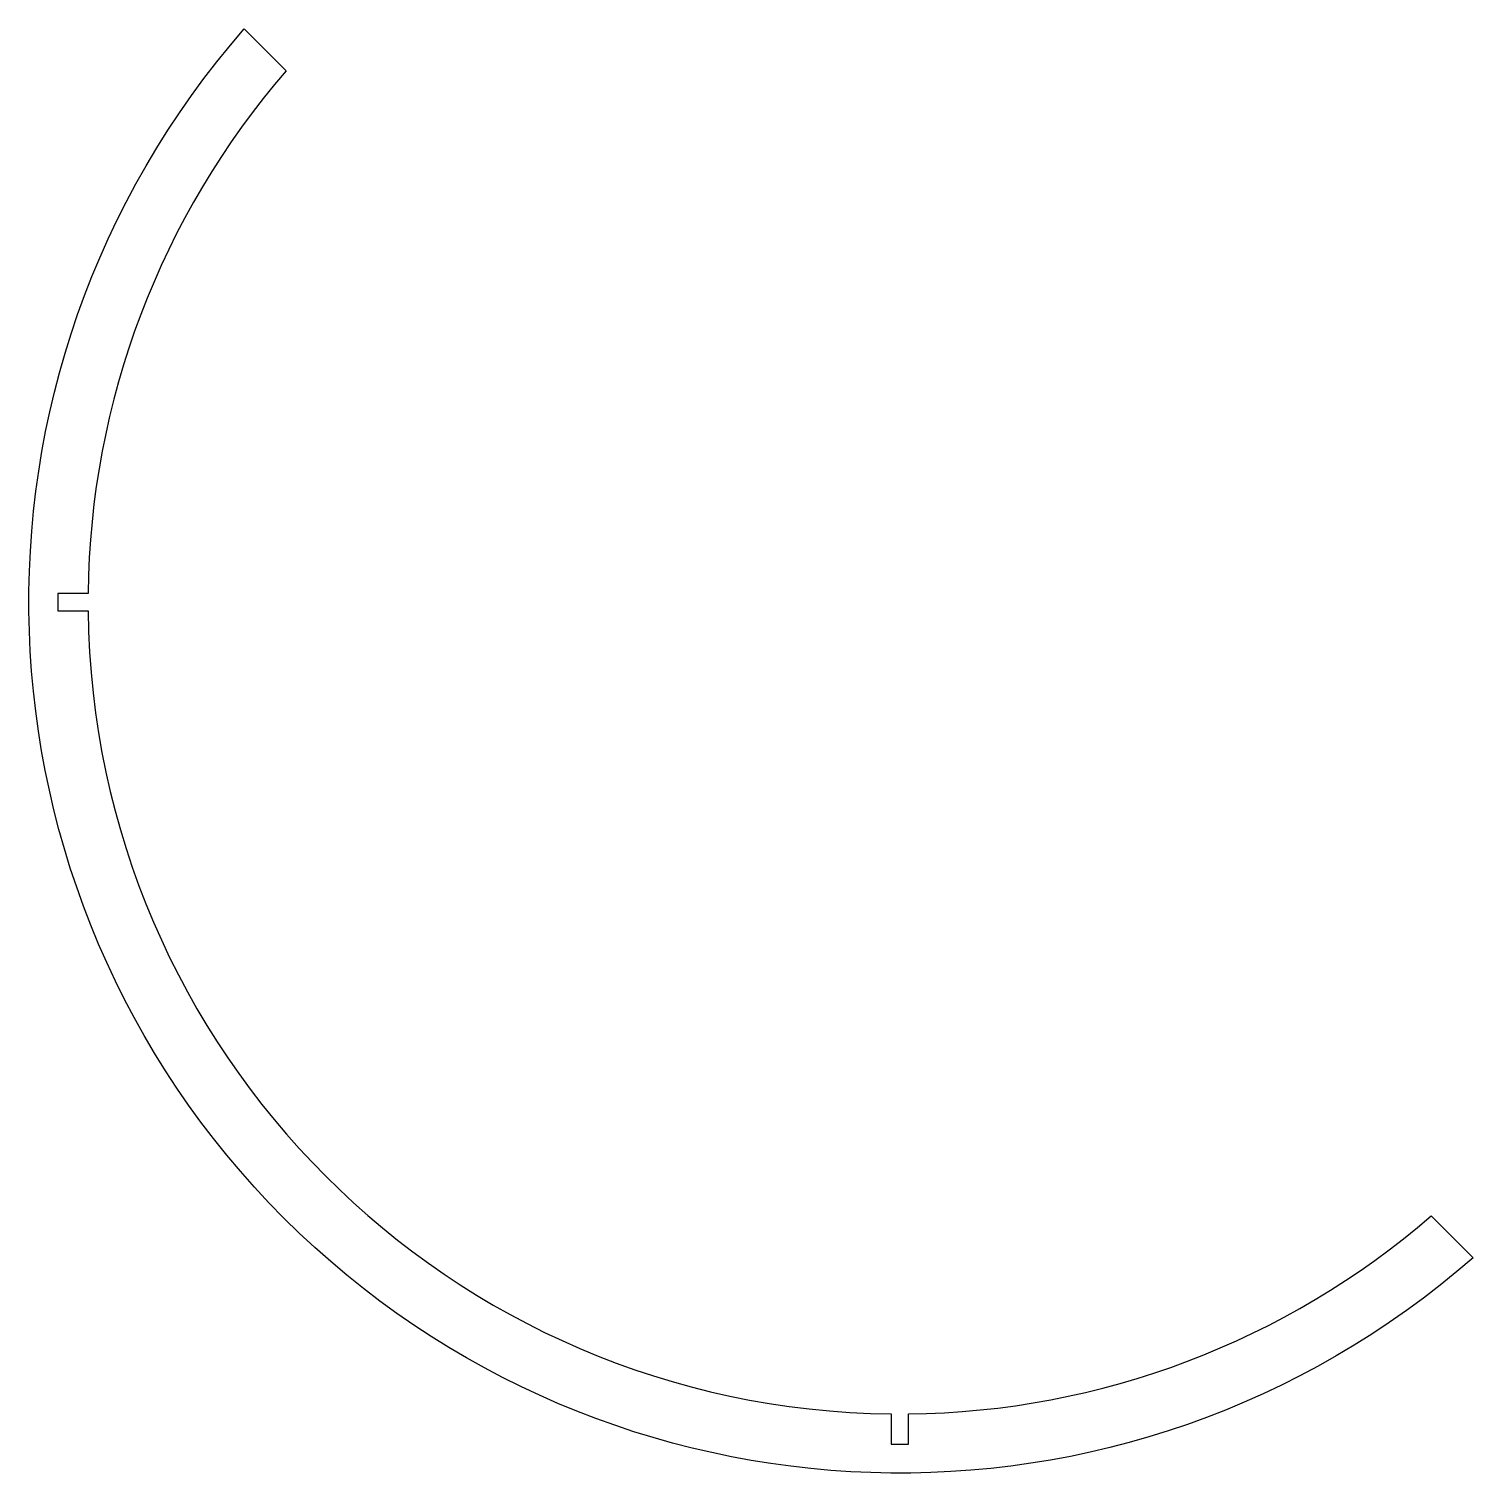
# Model space of a CAD drawing. Header units: millimetres. Extents: x -150 to 99, y -150 to 99.
import ezdxf

# ---------------------------------------------------------------- set-up
doc = ezdxf.new("R2010")
doc.units = ezdxf.units.MM
doc.layers.get('0').update_dxf_attribs({"linetype": 'CONTINUOUS'})

msp = doc.modelspace()

# ---------------------------------------------------------------- linework, layer by layer
msp.add_lwpolyline([(1.5, -144.96), (1.5, -139.78, 0.177599), (91.52, -105.66), (98.74, -112.88, -0.935402), (-112.88, 98.74), (-105.66, 91.52, 0.177599), (-139.78, 1.5), (-144.96, 1.5, 0.002587), (-144.97, 0, 0.002587), (-144.96, -1.5), (-139.78, -1.5, 0.407941), (-1.5, -139.78), (-1.5, -144.96, 0.005174)], format="xyb", close=True)

doc.saveas('drawing.dxf')
